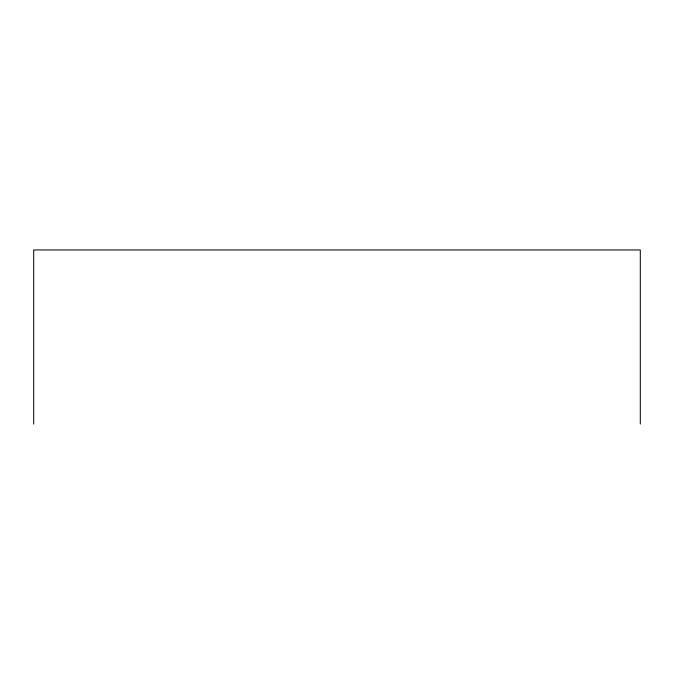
<?xml version="1.0" encoding="UTF-8"?>
<svg xmlns="http://www.w3.org/2000/svg" width="674" height="674" viewBox="0 0 674 674"><rect width="100%" height="100%" fill="white"/><g stroke="black" fill="none" stroke-linecap="round" stroke-linejoin="round"><path stroke-width="1.01" d="M640.3 424.047L640.3 249.953L33.7 249.953L33.7 424.047"/></g></svg>
